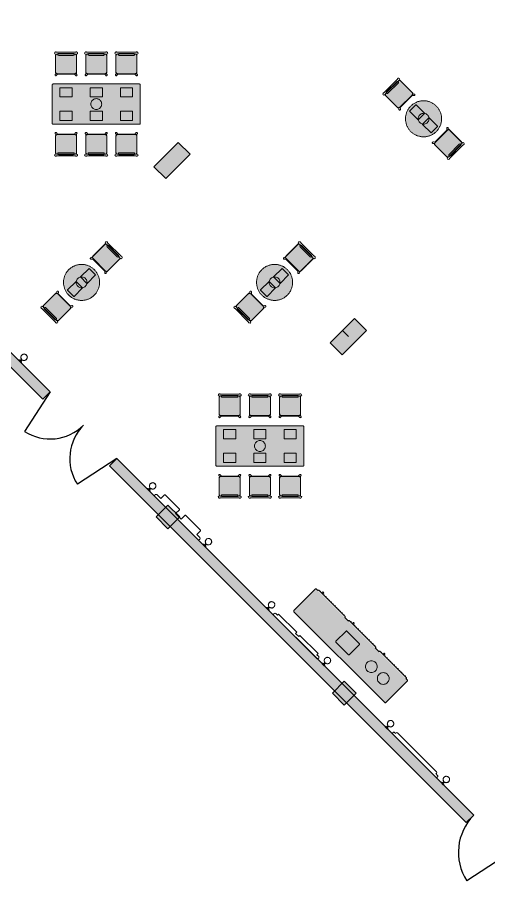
# Model space of a CAD drawing. Extents: x 2172.2 to 2210.6, y 415.3 to 458.1.
# Drawn here: x 2185.66 to 2196.89, y 415.27 to 436.03 of the extents above; entities that cross this region are included whole.
import ezdxf

# ---------------------------------------------------------------- set-up
doc = ezdxf.new("R2010")
doc.units = 0
for name, color, linetype, lineweight in [('AYAA_BR_CHAIRS', 7, 'CONTINUOUS', 18), ('AYAA_BR_COLUMNS', 8, 'CONTINUOUS', 30), ('AYAA_BR_FINE_DETAIL', 8, 'CONTINUOUS', 9), ('AYAA_BR_SERVICE', 7, 'CONTINUOUS', 18), ('AYAA_BR_TABLES', 7, 'CONTINUOUS', 18), ('AYAA_BR_WALL_DECOR', 32, 'CONTINUOUS', 13), ('AYAA_BR_WALL_LIGHTS', 32, 'CONTINUOUS', 13), ('AYAA_BR_WALLS', 7, 'CONTINUOUS', 30)]:
    doc.layers.add(name, color=color, linetype=linetype, lineweight=lineweight)

# ---------------------------------------------------------------- blocks, each defined once
blk = doc.blocks.new('AYAA_BR_ARCHITECTURE')
at = {"layer": 'AYAA_BR_COLUMNS', "true_color": 0xc2b092}
for points in [[(-0.227707, -1.230871), (-0.807532, -1.810695), (-1.09034, -1.52782), (-0.510547, -0.948031)], [(3.972293, -5.430871), (3.392468, -6.010695), (3.10966, -5.72782), (3.406613, -5.430871), (3.54805, -5.572274), (3.406645, -5.430836), (3.689453, -5.148031)], [(-0.472302, -9.875465), (-0.755142, -10.158305), (-1.03795, -9.87543), (-0.755142, -9.592627)], [(3.727698, -14.075465), (3.444858, -14.358305), (3.16205, -14.07543), (3.444858, -13.792626)]]:
    blk.add_hatch(color=256, dxfattribs=at).paths.add_polyline_path(points)
at = {"layer": 'AYAA_BR_WALLS', "true_color": 0xe4e1d8}
for points in [[(-17.430969, 6.977996), (-3.56182, -6.891153), (-3.738596, -7.06793), (-17.607746, 6.80122)], [(6.354817, -17.161343), (-2.147606, -8.65892), (-1.970829, -8.482143), (6.531594, -16.984568)]]:
    blk.add_hatch(color=256, dxfattribs=at).paths.add_polyline_path(points)
at = {"layer": 'AYAA_BR_COLUMNS', "linetype": 'CONTINUOUS', "lineweight": -2}
for points in [[(-0.227707, -1.230871), (-0.807532, -1.810695), (-1.09034, -1.52782), (-0.510547, -0.948031)], [(3.972293, -5.430871), (3.392468, -6.010695), (3.10966, -5.72782), (3.406613, -5.430871), (3.54805, -5.572274), (3.406645, -5.430836), (3.689453, -5.148031)], [(-0.472302, -9.875465), (-0.755142, -10.158305), (-1.03795, -9.87543), (-0.755142, -9.592627)], [(3.727698, -14.075465), (3.444858, -14.358305), (3.16205, -14.07543), (3.444858, -13.792626)]]:
    blk.add_lwpolyline(points, close=True, dxfattribs=at)
at = {"layer": 'AYAA_BR_WALLS', "linetype": 'CONTINUOUS', "lineweight": -2}
for points in [[(-17.430969, 6.977996), (-3.56182, -6.891153), (-3.738596, -7.06793), (-17.607746, 6.80122)], [(6.354817, -17.161343), (-2.147606, -8.65892), (-1.970829, -8.482143), (6.531594, -16.984568)]]:
    blk.add_lwpolyline(points, close=True, dxfattribs=at)
blk = doc.blocks.new('AYAA_BR_DOOR_D0')
at = {"color": 0, "linetype": 'CONTINUOUS'}
blk.add_lwpolyline([(-0.625, 0), (-0.365, 1.223)], dxfattribs=at)
at = {"color": 0}
blk.add_arc((-0.625, 0), 1.25, 0, 78, dxfattribs=at)
blk = doc.blocks.new('AYAA_BR_DOOR_D3')
at = {"color": 0, "linetype": 'CONTINUOUS'}
for points in [[(-1.125, 0), (-0.891, 1.1)], [(1.125, 0), (0.891, 1.1)]]:
    blk.add_lwpolyline(points, dxfattribs=at)
at = {"color": 0}
for centre, start, end in [((-1.125, 0), 0, 78), ((1.125, 0), 102, 180)]:
    blk.add_arc(centre, 1.125, start, end, dxfattribs=at)
blk = doc.blocks.new('AYAA_BR_SIDEBOARD')
at = {"true_color": 0xe8ddc7}
blk.add_hatch(color=256, dxfattribs=at).paths.add_polyline_path([(-1.547328, 0.369987), (-1.539987, 0.377328), (-1.53, 0.38), (1.53, 0.38), (1.539987, 0.377328), (1.547328, 0.369987), (1.55, 0.36), (1.55, -0.36), (1.547328, -0.369987), (1.539987, -0.377328), (1.53, -0.38), (-1.53, -0.38), (-1.539987, -0.377328), (-1.547328, -0.369987), (-1.55, -0.36), (-1.55, 0.36)])
at = {"color": 0, "linetype": 'CONTINUOUS', "lineweight": -2}
for points in [[(-1.53, -0.38), (-1.539987, -0.377328), (-1.547328, -0.369987), (-1.55, -0.36), (-1.55, 0.36), (-1.547328, 0.369987), (-1.539987, 0.377328), (-1.53, 0.38), (1.53, 0.38), (1.539987, 0.377328), (1.547328, 0.369987), (1.55, 0.36), (1.55, -0.36), (1.547328, -0.369987), (1.539987, -0.377328), (1.53, -0.38), (1.481121, -0.38), (1.48313, -0.382009), (1.485, -0.389), (1.48313, -0.395991), (1.477991, -0.40113), (1.471, -0.403), (0.589, -0.403), (0.582009, -0.40113), (0.57687, -0.395991), (0.575, -0.389), (0.57687, -0.382009), (0.578879, -0.38), (0.451121, -0.38), (0.45313, -0.382009), (0.455, -0.389), (0.45313, -0.395991), (0.447991, -0.40113), (0.441, -0.403), (-0.441, -0.403), (-0.447991, -0.40113), (-0.45313, -0.395991), (-0.455, -0.389), (-0.45313, -0.382009), (-0.451121, -0.38), (-0.578879, -0.38), (-0.57687, -0.382009), (-0.575, -0.389), (-0.57687, -0.395991), (-0.582009, -0.40113), (-0.589, -0.403), (-1.471, -0.403), (-1.477991, -0.40113), (-1.48313, -0.395991), (-1.485, -0.389), (-1.48313, -0.382009), (-1.481121, -0.38)], [(-1.43, -0.415), (-1.433535, -0.413536), (-1.435, -0.41), (-1.433535, -0.406464), (-1.43, -0.405), (-1.426464, -0.406464), (-1.425, -0.41), (-1.426464, -0.413536)], [(-1.363461, -0.41), (-1.364926, -0.413536), (-1.368461, -0.415), (-1.371997, -0.413536), (-1.373461, -0.41), (-1.371997, -0.406464), (-1.368461, -0.405), (-1.364926, -0.406464)], [(-1.301923, -0.41), (-1.303388, -0.413536), (-1.306923, -0.415), (-1.310459, -0.413536), (-1.311923, -0.41), (-1.310459, -0.406464), (-1.306923, -0.405), (-1.303388, -0.406464)], [(-1.245385, -0.415), (-1.24892, -0.413536), (-1.250385, -0.41), (-1.24892, -0.406464), (-1.245385, -0.405), (-1.241849, -0.406464), (-1.240385, -0.41), (-1.241849, -0.413536)], [(-1.180311, -0.413536), (-1.183846, -0.415), (-1.187382, -0.413536), (-1.188846, -0.41), (-1.187382, -0.406464), (-1.183846, -0.405), (-1.180311, -0.406464), (-1.178846, -0.41)], [(-1.118772, -0.413536), (-1.122308, -0.415), (-1.125843, -0.413536), (-1.127308, -0.41), (-1.125843, -0.406464), (-1.122308, -0.405), (-1.118772, -0.406464), (-1.117308, -0.41)], [(-1.057234, -0.406464), (-1.055769, -0.41), (-1.057234, -0.413536), (-1.060769, -0.415), (-1.064305, -0.413536), (-1.065769, -0.41), (-1.064305, -0.406464), (-1.060769, -0.405)], [(-1.004231, -0.41), (-1.002766, -0.406464), (-0.999231, -0.405), (-0.995695, -0.406464), (-0.994231, -0.41), (-0.995695, -0.413536), (-0.999231, -0.415), (-1.002766, -0.413536)], [(-0.934157, -0.406464), (-0.932692, -0.41), (-0.934157, -0.413536), (-0.937692, -0.415), (-0.941228, -0.413536), (-0.942692, -0.41), (-0.941228, -0.406464), (-0.937692, -0.405)], [(-0.871154, -0.41), (-0.872618, -0.413536), (-0.876154, -0.415), (-0.879689, -0.413536), (-0.881154, -0.41), (-0.879689, -0.406464), (-0.876154, -0.405), (-0.872618, -0.406464)], [(-0.81108, -0.413536), (-0.814615, -0.415), (-0.818151, -0.413536), (-0.819615, -0.41), (-0.818151, -0.406464), (-0.814615, -0.405), (-0.81108, -0.406464), (-0.809615, -0.41)], [(-0.753077, -0.415), (-0.756612, -0.413536), (-0.758077, -0.41), (-0.756612, -0.406464), (-0.753077, -0.405), (-0.749541, -0.406464), (-0.748077, -0.41), (-0.749541, -0.413536)], [(-0.696538, -0.41), (-0.695074, -0.406464), (-0.691538, -0.405), (-0.688003, -0.406464), (-0.686538, -0.41), (-0.687306, -0.411855), (-0.686505, -0.412069), (-0.683569, -0.415005), (-0.6825, -0.419), (-0.6825, -0.435), (-0.683569, -0.438995), (-0.686505, -0.441931), (-0.6905, -0.443), (-0.7095, -0.443), (-0.713495, -0.441931), (-0.716431, -0.438995), (-0.7175, -0.435), (-0.7175, -0.419), (-0.716431, -0.415005), (-0.713495, -0.412069), (-0.7095, -0.411), (-0.696124, -0.411)], [(-0.633536, -0.413536), (-0.635, -0.41), (-0.633536, -0.406464), (-0.63, -0.405), (-0.626464, -0.406464), (-0.625, -0.41), (-0.626464, -0.413536), (-0.63, -0.415)], [(-0.396464, -0.406464), (-0.395, -0.41), (-0.396464, -0.413536), (-0.4, -0.415), (-0.403536, -0.413536), (-0.405, -0.41), (-0.403536, -0.406464), (-0.4, -0.405)], [(-0.338462, -0.405), (-0.334926, -0.406464), (-0.333462, -0.41), (-0.334926, -0.413536), (-0.338462, -0.415), (-0.341997, -0.413536), (-0.343462, -0.41), (-0.341997, -0.406464)], [(-0.276923, -0.405), (-0.273388, -0.406464), (-0.271923, -0.41), (-0.273388, -0.413536), (-0.276923, -0.415), (-0.280459, -0.413536), (-0.281923, -0.41), (-0.280459, -0.406464)], [(-0.215385, -0.405), (-0.211849, -0.406464), (-0.210385, -0.41), (-0.211849, -0.413536), (-0.215385, -0.415), (-0.21892, -0.413536), (-0.220385, -0.41), (-0.21892, -0.406464)], [(-0.153846, -0.405), (-0.150311, -0.406464), (-0.148846, -0.41), (-0.150311, -0.413536), (-0.153846, -0.415), (-0.157382, -0.413536), (-0.158846, -0.41), (-0.157382, -0.406464)], [(-0.088772, -0.406464), (-0.087308, -0.41), (-0.088772, -0.413536), (-0.092308, -0.415), (-0.095843, -0.413536), (-0.097308, -0.41), (-0.095843, -0.406464), (-0.092308, -0.405)], [(-0.025769, -0.41), (-0.027234, -0.413536), (-0.030769, -0.415), (-0.034305, -0.413536), (-0.035769, -0.41), (-0.034305, -0.406464), (-0.030769, -0.405), (-0.027234, -0.406464)], [(0.030769, -0.415), (0.027234, -0.413536), (0.025769, -0.41), (0.027234, -0.406464), (0.030769, -0.405), (0.034305, -0.406464), (0.035769, -0.41), (0.034305, -0.413536)], [(0.095843, -0.406464), (0.097308, -0.41), (0.095843, -0.413536), (0.092308, -0.415), (0.088772, -0.413536), (0.087308, -0.41), (0.088772, -0.406464), (0.092308, -0.405)], [(0.148846, -0.41), (0.150311, -0.406464), (0.153846, -0.405), (0.157382, -0.406464), (0.158846, -0.41), (0.157382, -0.413536), (0.153846, -0.415), (0.150311, -0.413536)], [(0.215385, -0.405), (0.21892, -0.406464), (0.220385, -0.41), (0.21892, -0.413536), (0.215385, -0.415), (0.211849, -0.413536), (0.210385, -0.41), (0.211849, -0.406464)], [(0.276923, -0.405), (0.280459, -0.406464), (0.281923, -0.41), (0.280459, -0.413536), (0.276923, -0.415), (0.273388, -0.413536), (0.271923, -0.41), (0.273388, -0.406464)], [(0.313569, -0.415005), (0.316505, -0.412069), (0.3205, -0.411), (0.333876, -0.411), (0.333462, -0.41), (0.334926, -0.406464), (0.338462, -0.405), (0.341997, -0.406464), (0.343462, -0.41), (0.342694, -0.411855), (0.343495, -0.412069), (0.346431, -0.415005), (0.3475, -0.419), (0.3475, -0.435), (0.346431, -0.438995), (0.343495, -0.441931), (0.3395, -0.443), (0.3205, -0.443), (0.316505, -0.441931), (0.313569, -0.438995), (0.3125, -0.435), (0.3125, -0.419)], [(0.403536, -0.413536), (0.4, -0.415), (0.396464, -0.413536), (0.395, -0.41), (0.396464, -0.406464), (0.4, -0.405), (0.403536, -0.406464), (0.405, -0.41)], [(0.625, -0.41), (0.626464, -0.406464), (0.63, -0.405), (0.633536, -0.406464), (0.635, -0.41), (0.633536, -0.413536), (0.63, -0.415), (0.626464, -0.413536)], [(0.695074, -0.413536), (0.691538, -0.415), (0.688003, -0.413536), (0.686538, -0.41), (0.688003, -0.406464), (0.691538, -0.405), (0.695074, -0.406464), (0.696538, -0.41)], [(0.749541, -0.406464), (0.753077, -0.405), (0.756612, -0.406464), (0.758077, -0.41), (0.756612, -0.413536), (0.753077, -0.415), (0.749541, -0.413536), (0.748077, -0.41)], [(0.81108, -0.406464), (0.814615, -0.405), (0.818151, -0.406464), (0.819615, -0.41), (0.818151, -0.413536), (0.814615, -0.415), (0.81108, -0.413536), (0.809615, -0.41)], [(0.879689, -0.406464), (0.881154, -0.41), (0.879689, -0.413536), (0.876154, -0.415), (0.872618, -0.413536), (0.871154, -0.41), (0.872618, -0.406464), (0.876154, -0.405)], [(0.934157, -0.406464), (0.937692, -0.405), (0.941228, -0.406464), (0.942692, -0.41), (0.941228, -0.413536), (0.937692, -0.415), (0.934157, -0.413536), (0.932692, -0.41)], [(0.995695, -0.406464), (0.999231, -0.405), (1.002766, -0.406464), (1.004231, -0.41), (1.002766, -0.413536), (0.999231, -0.415), (0.995695, -0.413536), (0.994231, -0.41)], [(1.065769, -0.41), (1.064305, -0.413536), (1.060769, -0.415), (1.057234, -0.413536), (1.055769, -0.41), (1.057234, -0.406464), (1.060769, -0.405), (1.064305, -0.406464)], [(1.125843, -0.413536), (1.122308, -0.415), (1.118772, -0.413536), (1.117308, -0.41), (1.118772, -0.406464), (1.122308, -0.405), (1.125843, -0.406464), (1.127308, -0.41)], [(1.188846, -0.41), (1.187382, -0.413536), (1.183846, -0.415), (1.180311, -0.413536), (1.178846, -0.41), (1.180311, -0.406464), (1.183846, -0.405), (1.187382, -0.406464)], [(1.250385, -0.41), (1.24892, -0.413536), (1.245385, -0.415), (1.241849, -0.413536), (1.240385, -0.41), (1.241849, -0.406464), (1.245385, -0.405), (1.24892, -0.406464)], [(1.310459, -0.413536), (1.306923, -0.415), (1.303388, -0.413536), (1.301923, -0.41), (1.303388, -0.406464), (1.306923, -0.405), (1.310459, -0.406464), (1.311923, -0.41)], [(1.346505, -0.412069), (1.3505, -0.411), (1.363875, -0.411), (1.363461, -0.41), (1.364926, -0.406464), (1.368461, -0.405), (1.371997, -0.406464), (1.373461, -0.41), (1.372693, -0.411854), (1.373495, -0.412069), (1.376431, -0.415005), (1.3775, -0.419), (1.3775, -0.435), (1.376431, -0.438995), (1.373495, -0.441931), (1.3695, -0.443), (1.3505, -0.443), (1.346505, -0.441931), (1.343569, -0.438995), (1.3425, -0.435), (1.3425, -0.419), (1.343569, -0.415005)], [(1.433535, -0.413536), (1.43, -0.415), (1.426464, -0.413536), (1.425, -0.41), (1.426464, -0.406464), (1.43, -0.405), (1.433535, -0.406464), (1.435, -0.41)]]:
    blk.add_lwpolyline(points, close=True, dxfattribs=at)
at = {"layer": 'AYAA_BR_FINE_DETAIL', "linetype": 'CONTINUOUS', "lineweight": -2}
for points in [[(-1.224741, 0.063559), (-1.213262, 0.08229), (-1.198995, 0.098995), (-1.18229, 0.113262), (-1.163559, 0.124741), (-1.143262, 0.133148), (-1.121901, 0.138276), (-1.1, 0.14), (-1.078099, 0.138276), (-1.056738, 0.133148), (-1.036441, 0.124741), (-1.01771, 0.113262), (-1.001005, 0.098995), (-0.986738, 0.08229), (-0.975259, 0.063559), (-0.966852, 0.043262), (-0.961724, 0.021901), (-0.96, 0), (-0.961724, -0.021901), (-0.966852, -0.043262), (-0.975259, -0.063559), (-0.986738, -0.08229), (-1.001005, -0.098995), (-1.01771, -0.113262), (-1.036441, -0.124741), (-1.056738, -0.133148), (-1.078099, -0.138276), (-1.1, -0.14), (-1.121901, -0.138276), (-1.143262, -0.133148), (-1.163559, -0.124741), (-1.18229, -0.113262), (-1.198995, -0.098995), (-1.213262, -0.08229), (-1.224741, -0.063559), (-1.233148, -0.043262), (-1.238276, -0.021901), (-1.24, 0), (-1.238276, 0.021901), (-1.233148, 0.043262)], [(-0.838276, 0.021901), (-0.833148, 0.043262), (-0.824741, 0.063559), (-0.813262, 0.08229), (-0.798995, 0.098995), (-0.78229, 0.113262), (-0.763559, 0.124741), (-0.743262, 0.133148), (-0.721901, 0.138276), (-0.7, 0.14), (-0.678099, 0.138276), (-0.656738, 0.133148), (-0.636441, 0.124741), (-0.61771, 0.113262), (-0.601005, 0.098995), (-0.586738, 0.08229), (-0.575259, 0.063559), (-0.566852, 0.043262), (-0.561724, 0.021901), (-0.56, 0), (-0.561724, -0.021901), (-0.566852, -0.043262), (-0.575259, -0.063559), (-0.586738, -0.08229), (-0.601005, -0.098995), (-0.61771, -0.113262), (-0.636441, -0.124741), (-0.656738, -0.133148), (-0.678099, -0.138276), (-0.7, -0.14), (-0.721901, -0.138276), (-0.743262, -0.133148), (-0.763559, -0.124741), (-0.78229, -0.113262), (-0.798995, -0.098995), (-0.813262, -0.08229), (-0.824741, -0.063559), (-0.833148, -0.043262), (-0.838276, -0.021901), (-0.84, 0)], [(-0.118992, 0.183397), (-0.113, 0.185), (0.313, 0.185), (0.318992, 0.183397), (0.323397, 0.178992), (0.325, 0.173), (0.325, -0.173), (0.323397, -0.178992), (0.318992, -0.183397), (0.313, -0.185), (-0.113, -0.185), (-0.118992, -0.183397), (-0.123397, -0.178992), (-0.125, -0.173), (-0.125, 0.173), (-0.123397, 0.178992)]]:
    blk.add_lwpolyline(points, close=True, dxfattribs=at)
blk = doc.blocks.new('AYAA_BR_TABLE_TWO')
at = {"true_color": 0xefe8d6}
blk.add_hatch(color=256, dxfattribs=at).paths.add_polyline_path([(-0.408954, -0.132877), (-0.413856, -0.116719), (-0.418119, -0.100382), (-0.421738, -0.083889), (-0.424706, -0.067267), (-0.427019, -0.050541), (-0.428674, -0.033737), (-0.429668, -0.016882), (-0.43, 0), (-0.429668, 0.016882), (-0.428674, 0.033737), (-0.427019, 0.050541), (-0.424706, 0.067267), (-0.421738, 0.083889), (-0.418119, 0.100382), (-0.413856, 0.116719), (-0.408954, 0.132877), (-0.403422, 0.14883), (-0.397268, 0.164554), (-0.390502, 0.180024), (-0.383133, 0.195216), (-0.375173, 0.210107), (-0.366635, 0.224674), (-0.357532, 0.238895), (-0.347877, 0.252748), (-0.337686, 0.26621), (-0.326975, 0.279263), (-0.315759, 0.291884), (-0.304056, 0.304056), (-0.291884, 0.315759), (-0.279263, 0.326975), (-0.26621, 0.337686), (-0.252748, 0.347877), (-0.238895, 0.357532), (-0.224674, 0.366635), (-0.210107, 0.375173), (-0.195216, 0.383133), (-0.180024, 0.390502), (-0.164554, 0.397268), (-0.14883, 0.403422), (-0.132877, 0.408954), (-0.116719, 0.413856), (-0.100382, 0.418119), (-0.083889, 0.421738), (-0.067267, 0.424706), (-0.050541, 0.427019), (-0.033737, 0.428674), (-0.016882, 0.429668), (0, 0.43), (0.016882, 0.429668), (0.033737, 0.428674), (0.050541, 0.427019), (0.067267, 0.424706), (0.083889, 0.421738), (0.100382, 0.418119), (0.116719, 0.413856), (0.132877, 0.408954), (0.14883, 0.403422), (0.164554, 0.397268), (0.180024, 0.390502), (0.195216, 0.383133), (0.210107, 0.375173), (0.224674, 0.366635), (0.238895, 0.357532), (0.252748, 0.347877), (0.26621, 0.337686), (0.279263, 0.326975), (0.291884, 0.315759), (0.304056, 0.304056), (0.315759, 0.291884), (0.326975, 0.279263), (0.337686, 0.26621), (0.347877, 0.252748), (0.357532, 0.238895), (0.366635, 0.224674), (0.375173, 0.210107), (0.383133, 0.195216), (0.390502, 0.180024), (0.397268, 0.164554), (0.403422, 0.14883), (0.408954, 0.132877), (0.413856, 0.116719), (0.418119, 0.100382), (0.421738, 0.083889), (0.424706, 0.067267), (0.427019, 0.050541), (0.428674, 0.033737), (0.429668, 0.016882), (0.43, 0), (0.429668, -0.016882), (0.428674, -0.033737), (0.427019, -0.050541), (0.424706, -0.067267), (0.421738, -0.083889), (0.418119, -0.100382), (0.413856, -0.116719), (0.408954, -0.132877), (0.403422, -0.14883), (0.397268, -0.164554), (0.390502, -0.180024), (0.383133, -0.195216), (0.375173, -0.210107), (0.366635, -0.224674), (0.357532, -0.238895), (0.347877, -0.252748), (0.337686, -0.26621), (0.326975, -0.279263), (0.315759, -0.291884), (0.304056, -0.304056), (0.291884, -0.315759), (0.279263, -0.326975), (0.26621, -0.337686), (0.252748, -0.347877), (0.238895, -0.357532), (0.224674, -0.366635), (0.210107, -0.375173), (0.195216, -0.383133), (0.180024, -0.390502), (0.164554, -0.397268), (0.14883, -0.403422), (0.132877, -0.408954), (0.116719, -0.413856), (0.100382, -0.418119), (0.083889, -0.421738), (0.067267, -0.424706), (0.050541, -0.427019), (0.033737, -0.428674), (0.016882, -0.429668), (0, -0.43), (-0.016882, -0.429668), (-0.033737, -0.428674), (-0.050541, -0.427019), (-0.067267, -0.424706), (-0.083889, -0.421738), (-0.100382, -0.418119), (-0.116719, -0.413856), (-0.132877, -0.408954), (-0.14883, -0.403422), (-0.164554, -0.397268), (-0.180024, -0.390502), (-0.195216, -0.383133), (-0.210107, -0.375173), (-0.224674, -0.366635), (-0.238895, -0.357532), (-0.252748, -0.347877), (-0.26621, -0.337686), (-0.279263, -0.326975), (-0.291884, -0.315759), (-0.304056, -0.304056), (-0.315759, -0.291884), (-0.326975, -0.279263), (-0.337686, -0.26621), (-0.347877, -0.252748), (-0.357532, -0.238895), (-0.366635, -0.224674), (-0.375173, -0.210107), (-0.383133, -0.195216), (-0.390502, -0.180024), (-0.397268, -0.164554), (-0.403422, -0.14883)])
at = {"color": 0, "linetype": 'CONTINUOUS', "lineweight": -2}
blk.add_lwpolyline([(-0.116719, -0.413856), (-0.132877, -0.408954), (-0.14883, -0.403422), (-0.164554, -0.397268), (-0.180024, -0.390502), (-0.195216, -0.383133), (-0.210107, -0.375173), (-0.224674, -0.366635), (-0.238895, -0.357532), (-0.252748, -0.347877), (-0.26621, -0.337686), (-0.279263, -0.326975), (-0.291884, -0.315759), (-0.304056, -0.304056), (-0.315759, -0.291884), (-0.326975, -0.279263), (-0.337686, -0.26621), (-0.347877, -0.252748), (-0.357532, -0.238895), (-0.366635, -0.224674), (-0.375173, -0.210107), (-0.383133, -0.195216), (-0.390502, -0.180024), (-0.397268, -0.164554), (-0.403422, -0.14883), (-0.408954, -0.132877), (-0.413856, -0.116719), (-0.418119, -0.100382), (-0.421738, -0.083889), (-0.424706, -0.067267), (-0.427019, -0.050541), (-0.428674, -0.033737), (-0.429668, -0.016882), (-0.43, 0), (-0.429668, 0.016882), (-0.428674, 0.033737), (-0.427019, 0.050541), (-0.424706, 0.067267), (-0.421738, 0.083889), (-0.418119, 0.100382), (-0.413856, 0.116719), (-0.408954, 0.132877), (-0.403422, 0.14883), (-0.397268, 0.164554), (-0.390502, 0.180024), (-0.383133, 0.195216), (-0.375173, 0.210107), (-0.366635, 0.224674), (-0.357532, 0.238895), (-0.347877, 0.252748), (-0.337686, 0.26621), (-0.326975, 0.279263), (-0.315759, 0.291884), (-0.304056, 0.304056), (-0.291884, 0.315759), (-0.279263, 0.326975), (-0.26621, 0.337686), (-0.252748, 0.347877), (-0.238895, 0.357532), (-0.224674, 0.366635), (-0.210107, 0.375173), (-0.195216, 0.383133), (-0.180024, 0.390502), (-0.164554, 0.397268), (-0.14883, 0.403422), (-0.132877, 0.408954), (-0.116719, 0.413856), (-0.100382, 0.418119), (-0.083889, 0.421738), (-0.067267, 0.424706), (-0.050541, 0.427019), (-0.033737, 0.428674), (-0.016882, 0.429668), (0, 0.43), (0.016882, 0.429668), (0.033737, 0.428674), (0.050541, 0.427019), (0.067267, 0.424706), (0.083889, 0.421738), (0.100382, 0.418119), (0.116719, 0.413856), (0.132877, 0.408954), (0.14883, 0.403422), (0.164554, 0.397268), (0.180024, 0.390502), (0.195216, 0.383133), (0.210107, 0.375173), (0.224674, 0.366635), (0.238895, 0.357532), (0.252748, 0.347877), (0.26621, 0.337686), (0.279263, 0.326975), (0.291884, 0.315759), (0.304056, 0.304056), (0.315759, 0.291884), (0.326975, 0.279263), (0.337686, 0.26621), (0.347877, 0.252748), (0.357532, 0.238895), (0.366635, 0.224674), (0.375173, 0.210107), (0.383133, 0.195216), (0.390502, 0.180024), (0.397268, 0.164554), (0.403422, 0.14883), (0.408954, 0.132877), (0.413856, 0.116719), (0.418119, 0.100382), (0.421738, 0.083889), (0.424706, 0.067267), (0.427019, 0.050541), (0.428674, 0.033737), (0.429668, 0.016882), (0.43, 0), (0.429668, -0.016882), (0.428674, -0.033737), (0.427019, -0.050541), (0.424706, -0.067267), (0.421738, -0.083889), (0.418119, -0.100382), (0.413856, -0.116719), (0.408954, -0.132877), (0.403422, -0.14883), (0.397268, -0.164554), (0.390502, -0.180024), (0.383133, -0.195216), (0.375173, -0.210107), (0.366635, -0.224674), (0.357532, -0.238895), (0.347877, -0.252748), (0.337686, -0.26621), (0.326975, -0.279263), (0.315759, -0.291884), (0.304056, -0.304056), (0.291884, -0.315759), (0.279263, -0.326975), (0.26621, -0.337686), (0.252748, -0.347877), (0.238895, -0.357532), (0.224674, -0.366635), (0.210107, -0.375173), (0.195216, -0.383133), (0.180024, -0.390502), (0.164554, -0.397268), (0.14883, -0.403422), (0.132877, -0.408954), (0.116719, -0.413856), (0.100382, -0.418119), (0.083889, -0.421738), (0.067267, -0.424706), (0.050541, -0.427019), (0.033737, -0.428674), (0.016882, -0.429668), (0, -0.43), (-0.016882, -0.429668), (-0.033737, -0.428674), (-0.050541, -0.427019), (-0.067267, -0.424706), (-0.083889, -0.421738), (-0.100382, -0.418119)], close=True, dxfattribs=at)
at = {"layer": 'AYAA_BR_FINE_DETAIL', "linetype": 'CONTINUOUS', "lineweight": -2}
for points in [[(-0.363, 0.11), (-0.077, 0.11), (-0.076001, 0.109733), (-0.075267, 0.108999), (-0.075, 0.108), (-0.075, -0.108), (-0.075267, -0.108999), (-0.076001, -0.109733), (-0.077, -0.11), (-0.363, -0.11), (-0.363999, -0.109733), (-0.364733, -0.108999), (-0.365, -0.108), (-0.365, 0.108), (-0.364733, 0.108999), (-0.363999, 0.109733)], [(-0.123637, 0.040172), (-0.115831, 0.059019), (-0.105172, 0.076412), (-0.091924, 0.091924), (-0.076412, 0.105172), (-0.059019, 0.115831), (-0.040172, 0.123637), (-0.020336, 0.128399), (0, 0.13), (0.020336, 0.128399), (0.040172, 0.123637), (0.059019, 0.115831), (0.076412, 0.105172), (0.091924, 0.091924), (0.105172, 0.076412), (0.115831, 0.059019), (0.123637, 0.040172), (0.128399, 0.020336), (0.13, 0), (0.128399, -0.020336), (0.123637, -0.040172), (0.115831, -0.059019), (0.105172, -0.076412), (0.091924, -0.091924), (0.076412, -0.105172), (0.059019, -0.115831), (0.040172, -0.123637), (0.020336, -0.128399), (0, -0.13), (-0.020336, -0.128399), (-0.040172, -0.123637), (-0.059019, -0.115831), (-0.076412, -0.105172), (-0.091924, -0.091924), (-0.105172, -0.076412), (-0.115831, -0.059019), (-0.123637, -0.040172), (-0.128399, -0.020336), (-0.13, 0), (-0.128399, 0.020336)], [(0.075, -0.108), (0.075, 0.108), (0.075267, 0.108999), (0.076001, 0.109733), (0.077, 0.11), (0.363, 0.11), (0.363999, 0.109733), (0.364733, 0.108999), (0.365, 0.108), (0.365, -0.108), (0.364733, -0.108999), (0.363999, -0.109733), (0.363, -0.11), (0.077, -0.11), (0.076001, -0.109733), (0.075267, -0.108999)]]:
    blk.add_lwpolyline(points, close=True, dxfattribs=at)
blk = doc.blocks.new('AYAA_BR_CHAIR_IVORY')
at = {"true_color": 0xeee6d3}
blk.add_hatch(color=256, dxfattribs=at).paths.add_polyline_path([(-0.247475, -0.204863), (-0.248872, -0.200013), (-0.249717, -0.195038), (-0.25, -0.19), (-0.25, 0.19), (-0.249717, 0.195038), (-0.248872, 0.200013), (-0.247475, 0.204863), (-0.245544, 0.209525), (-0.243103, 0.213941), (-0.240182, 0.218057), (-0.23682, 0.22182), (-0.233057, 0.225182), (-0.228941, 0.228103), (-0.224525, 0.230544), (-0.219863, 0.232475), (-0.215013, 0.233872), (-0.210038, 0.234717), (-0.205, 0.235), (0.205, 0.235), (0.210038, 0.234717), (0.215013, 0.233872), (0.219863, 0.232475), (0.224525, 0.230544), (0.228941, 0.228103), (0.233057, 0.225182), (0.23682, 0.22182), (0.240182, 0.218057), (0.243103, 0.213941), (0.245544, 0.209525), (0.247475, 0.204863), (0.248872, 0.200013), (0.249717, 0.195038), (0.25, 0.19), (0.25, -0.19), (0.249717, -0.195038), (0.248872, -0.200013), (0.247475, -0.204863), (0.245544, -0.209525), (0.243103, -0.213941), (0.240182, -0.218057), (0.23682, -0.22182), (0.233057, -0.225182), (0.228941, -0.228103), (0.224525, -0.230544), (0.219863, -0.232475), (0.215013, -0.233872), (0.210038, -0.234717), (0.205, -0.235), (-0.205, -0.235), (-0.210038, -0.234717), (-0.215013, -0.233872), (-0.219863, -0.232475), (-0.224525, -0.230544), (-0.228941, -0.228103), (-0.233057, -0.225182), (-0.23682, -0.22182), (-0.240182, -0.218057), (-0.243103, -0.213941), (-0.245544, -0.209525)])
at = {"color": 0, "linetype": 'CONTINUOUS', "lineweight": -2}
for points in [[(-0.255, -0.233), (-0.242972, -0.233), (-0.245992, -0.22998), (-0.25, -0.215), (-0.25, 0.215), (-0.245992, 0.22998), (-0.240149, 0.235823), (-0.252556, 0.249383), (-0.254118, 0.250179), (-0.258321, 0.254382), (-0.26102, 0.259679), (-0.26195, 0.26555), (-0.26102, 0.271421), (-0.258321, 0.276718), (-0.254118, 0.280921), (-0.248821, 0.28362), (-0.24295, 0.28455), (-0.237079, 0.28362), (-0.231782, 0.280921), (-0.227579, 0.276718), (-0.22608, 0.273776), (-0.20172, 0.24715), (-0.200943, 0.245), (0.200943, 0.245), (0.20172, 0.24715), (0.22608, 0.273776), (0.227579, 0.276718), (0.231782, 0.280921), (0.237079, 0.28362), (0.24295, 0.28455), (0.248821, 0.28362), (0.254118, 0.280921), (0.258321, 0.276718), (0.26102, 0.271421), (0.26195, 0.26555), (0.26102, 0.259679), (0.258321, 0.254382), (0.254118, 0.250179), (0.252556, 0.249383), (0.240149, 0.235823), (0.245992, 0.22998), (0.25, 0.215), (0.25, -0.215), (0.245992, -0.22998), (0.242972, -0.233), (0.255, -0.233), (0.270556, -0.239444), (0.277, -0.255), (0.270556, -0.270556), (0.259027, -0.275332), (0.258321, -0.276718), (0.254118, -0.280921), (0.248821, -0.28362), (0.24295, -0.28455), (0.237079, -0.28362), (0.231782, -0.280921), (0.227861, -0.277), (-0.227861, -0.277), (-0.231782, -0.280921), (-0.237079, -0.28362), (-0.24295, -0.28455), (-0.248821, -0.28362), (-0.254118, -0.280921), (-0.258321, -0.276718), (-0.259027, -0.275332), (-0.270556, -0.270556), (-0.277, -0.255), (-0.270556, -0.239444)], [(-0.247475, -0.204863), (-0.248872, -0.200013), (-0.249717, -0.195038), (-0.25, -0.19), (-0.25, 0.19), (-0.249717, 0.195038), (-0.248872, 0.200013), (-0.247475, 0.204863), (-0.245544, 0.209525), (-0.243103, 0.213941), (-0.240182, 0.218057), (-0.23682, 0.22182), (-0.233057, 0.225182), (-0.228941, 0.228103), (-0.224525, 0.230544), (-0.219863, 0.232475), (-0.215013, 0.233872), (-0.210038, 0.234717), (-0.205, 0.235), (0.205, 0.235), (0.210038, 0.234717), (0.215013, 0.233872), (0.219863, 0.232475), (0.224525, 0.230544), (0.228941, 0.228103), (0.233057, 0.225182), (0.23682, 0.22182), (0.240182, 0.218057), (0.243103, 0.213941), (0.245544, 0.209525), (0.247475, 0.204863), (0.248872, 0.200013), (0.249717, 0.195038), (0.25, 0.19), (0.25, -0.19), (0.249717, -0.195038), (0.248872, -0.200013), (0.247475, -0.204863), (0.245544, -0.209525), (0.243103, -0.213941), (0.240182, -0.218057), (0.23682, -0.22182), (0.233057, -0.225182), (0.228941, -0.228103), (0.224525, -0.230544), (0.219863, -0.232475), (0.215013, -0.233872), (0.210038, -0.234717), (0.205, -0.235), (-0.205, -0.235), (-0.210038, -0.234717), (-0.215013, -0.233872), (-0.219863, -0.232475), (-0.224525, -0.230544), (-0.228941, -0.228103), (-0.233057, -0.225182), (-0.23682, -0.22182), (-0.240182, -0.218057), (-0.243103, -0.213941), (-0.245544, -0.209525)], [(-0.183735, -0.203506), (-0.1725, -0.2005), (0.1725, -0.2005), (0.183735, -0.203506), (0.191994, -0.211765), (0.195, -0.223), (0.191994, -0.234235), (0.183735, -0.242494), (0.1725, -0.2455), (-0.1725, -0.2455), (-0.183735, -0.242494), (-0.191994, -0.234235), (-0.195, -0.223), (-0.191994, -0.211765)]]:
    blk.add_lwpolyline(points, close=True, dxfattribs=at)
blk = doc.blocks.new('AYAA_BR_TABLE_SIX')
at = {"true_color": 0xefe8d6}
blk.add_hatch(color=256, dxfattribs=at).paths.add_polyline_path([(-1.049148, -0.46147), (-1.049786, -0.458263), (-1.05, -0.455), (-1.05, 0.455), (-1.049786, 0.458263), (-1.049148, 0.46147), (-1.048097, 0.464567), (-1.046651, 0.4675), (-1.044834, 0.470219), (-1.042678, 0.472678), (-1.040219, 0.474834), (-1.0375, 0.476651), (-1.034567, 0.478097), (-1.03147, 0.479148), (-1.028263, 0.479786), (-1.025, 0.48), (1.025, 0.48), (1.028263, 0.479786), (1.03147, 0.479148), (1.034567, 0.478097), (1.0375, 0.476651), (1.040219, 0.474834), (1.042678, 0.472678), (1.044834, 0.470219), (1.046651, 0.4675), (1.048097, 0.464567), (1.049148, 0.46147), (1.049786, 0.458263), (1.05, 0.455), (1.05, -0.455), (1.049786, -0.458263), (1.049148, -0.46147), (1.048097, -0.464567), (1.046651, -0.4675), (1.044834, -0.470219), (1.042678, -0.472678), (1.040219, -0.474834), (1.0375, -0.476651), (1.034567, -0.478097), (1.03147, -0.479148), (1.028263, -0.479786), (1.025, -0.48), (-1.025, -0.48), (-1.028263, -0.479786), (-1.03147, -0.479148), (-1.034567, -0.478097), (-1.0375, -0.476651), (-1.040219, -0.474834), (-1.042678, -0.472678), (-1.044834, -0.470219), (-1.046651, -0.4675), (-1.048097, -0.464567)])
at = {"color": 0, "linetype": 'CONTINUOUS', "lineweight": -2}
blk.add_lwpolyline([(-1.05, -0.455), (-1.05, 0.455), (-1.049786, 0.458263), (-1.049148, 0.46147), (-1.048097, 0.464567), (-1.046651, 0.4675), (-1.044834, 0.470219), (-1.042678, 0.472678), (-1.040219, 0.474834), (-1.0375, 0.476651), (-1.034567, 0.478097), (-1.03147, 0.479148), (-1.028263, 0.479786), (-1.025, 0.48), (1.025, 0.48), (1.028263, 0.479786), (1.03147, 0.479148), (1.034567, 0.478097), (1.0375, 0.476651), (1.040219, 0.474834), (1.042678, 0.472678), (1.044834, 0.470219), (1.046651, 0.4675), (1.048097, 0.464567), (1.049148, 0.46147), (1.049786, 0.458263), (1.05, 0.455), (1.05, -0.455), (1.049786, -0.458263), (1.049148, -0.46147), (1.048097, -0.464567), (1.046651, -0.4675), (1.044834, -0.470219), (1.042678, -0.472678), (1.040219, -0.474834), (1.0375, -0.476651), (1.034567, -0.478097), (1.03147, -0.479148), (1.028263, -0.479786), (1.025, -0.48), (-1.025, -0.48), (-1.028263, -0.479786), (-1.03147, -0.479148), (-1.034567, -0.478097), (-1.0375, -0.476651), (-1.040219, -0.474834), (-1.042678, -0.472678), (-1.044834, -0.470219), (-1.046651, -0.4675), (-1.048097, -0.464567), (-1.049148, -0.46147), (-1.049786, -0.458263)], close=True, dxfattribs=at)
at = {"layer": 'AYAA_BR_FINE_DETAIL', "linetype": 'CONTINUOUS', "lineweight": -2}
for points in [[(-0.865, 0.388), (-0.864733, 0.388999), (-0.863999, 0.389733), (-0.863, 0.39), (-0.577, 0.39), (-0.576001, 0.389733), (-0.575267, 0.388999), (-0.575, 0.388), (-0.575, 0.172), (-0.575267, 0.171001), (-0.576001, 0.170267), (-0.577, 0.17), (-0.863, 0.17), (-0.863999, 0.170267), (-0.864733, 0.171001), (-0.865, 0.172)], [(0.143999, 0.389733), (0.144733, 0.388999), (0.145, 0.388), (0.145, 0.172), (0.144733, 0.171001), (0.143999, 0.170267), (0.143, 0.17), (-0.143, 0.17), (-0.143999, 0.170267), (-0.144733, 0.171001), (-0.145, 0.172), (-0.145, 0.388), (-0.144733, 0.388999), (-0.143999, 0.389733), (-0.143, 0.39), (0.143, 0.39)], [(0.577, 0.39), (0.863, 0.39), (0.863999, 0.389733), (0.864733, 0.388999), (0.865, 0.388), (0.865, 0.172), (0.864733, 0.171001), (0.863999, 0.170267), (0.863, 0.17), (0.577, 0.17), (0.576001, 0.170267), (0.575267, 0.171001), (0.575, 0.172), (0.575, 0.388), (0.575267, 0.388999), (0.576001, 0.389733)], [(-0.123637, 0.040172), (-0.115831, 0.059019), (-0.105172, 0.076412), (-0.091924, 0.091924), (-0.076412, 0.105172), (-0.059019, 0.115831), (-0.040172, 0.123637), (-0.020336, 0.128399), (0, 0.13), (0.020336, 0.128399), (0.040172, 0.123637), (0.059019, 0.115831), (0.076412, 0.105172), (0.091924, 0.091924), (0.105172, 0.076412), (0.115831, 0.059019), (0.123637, 0.040172), (0.128399, 0.020336), (0.13, 0), (0.128399, -0.020336), (0.123637, -0.040172), (0.115831, -0.059019), (0.105172, -0.076412), (0.091924, -0.091924), (0.076412, -0.105172), (0.059019, -0.115831), (0.040172, -0.123637), (0.020336, -0.128399), (0, -0.13), (-0.020336, -0.128399), (-0.040172, -0.123637), (-0.059019, -0.115831), (-0.076412, -0.105172), (-0.091924, -0.091924), (-0.105172, -0.076412), (-0.115831, -0.059019), (-0.123637, -0.040172), (-0.128399, -0.020336), (-0.13, 0), (-0.128399, 0.020336)], [(-0.576001, -0.170267), (-0.575267, -0.171001), (-0.575, -0.172), (-0.575, -0.388), (-0.575267, -0.388999), (-0.576001, -0.389733), (-0.577, -0.39), (-0.863, -0.39), (-0.863999, -0.389733), (-0.864733, -0.388999), (-0.865, -0.388), (-0.865, -0.172), (-0.864733, -0.171001), (-0.863999, -0.170267), (-0.863, -0.17), (-0.577, -0.17)], [(-0.143, -0.17), (0.143, -0.17), (0.143999, -0.170267), (0.144733, -0.171001), (0.145, -0.172), (0.145, -0.388), (0.144733, -0.388999), (0.143999, -0.389733), (0.143, -0.39), (-0.143, -0.39), (-0.143999, -0.389733), (-0.144733, -0.388999), (-0.145, -0.388), (-0.145, -0.172), (-0.144733, -0.171001), (-0.143999, -0.170267)], [(0.576001, -0.170267), (0.577, -0.17), (0.863, -0.17), (0.863999, -0.170267), (0.864733, -0.171001), (0.865, -0.172), (0.865, -0.388), (0.864733, -0.388999), (0.863999, -0.389733), (0.863, -0.39), (0.577, -0.39), (0.576001, -0.389733), (0.575267, -0.388999), (0.575, -0.388), (0.575, -0.172), (0.575267, -0.171001)]]:
    blk.add_lwpolyline(points, close=True, dxfattribs=at)
blk = doc.blocks.new('AYAA_BR_CHAIR_OLIVE')
at = {"true_color": 0xd7dec3}
blk.add_hatch(color=256, dxfattribs=at).paths.add_polyline_path([(-0.247475, -0.204863), (-0.248872, -0.200013), (-0.249717, -0.195038), (-0.25, -0.19), (-0.25, 0.19), (-0.249717, 0.195038), (-0.248872, 0.200013), (-0.247475, 0.204863), (-0.245544, 0.209525), (-0.243103, 0.213941), (-0.240182, 0.218057), (-0.23682, 0.22182), (-0.233057, 0.225182), (-0.228941, 0.228103), (-0.224525, 0.230544), (-0.219863, 0.232475), (-0.215013, 0.233872), (-0.210038, 0.234717), (-0.205, 0.235), (0.205, 0.235), (0.210038, 0.234717), (0.215013, 0.233872), (0.219863, 0.232475), (0.224525, 0.230544), (0.228941, 0.228103), (0.233057, 0.225182), (0.23682, 0.22182), (0.240182, 0.218057), (0.243103, 0.213941), (0.245544, 0.209525), (0.247475, 0.204863), (0.248872, 0.200013), (0.249717, 0.195038), (0.25, 0.19), (0.25, -0.19), (0.249717, -0.195038), (0.248872, -0.200013), (0.247475, -0.204863), (0.245544, -0.209525), (0.243103, -0.213941), (0.240182, -0.218057), (0.23682, -0.22182), (0.233057, -0.225182), (0.228941, -0.228103), (0.224525, -0.230544), (0.219863, -0.232475), (0.215013, -0.233872), (0.210038, -0.234717), (0.205, -0.235), (-0.205, -0.235), (-0.210038, -0.234717), (-0.215013, -0.233872), (-0.219863, -0.232475), (-0.224525, -0.230544), (-0.228941, -0.228103), (-0.233057, -0.225182), (-0.23682, -0.22182), (-0.240182, -0.218057), (-0.243103, -0.213941), (-0.245544, -0.209525)])
at = {"color": 0, "linetype": 'CONTINUOUS', "lineweight": -2}
for points in [[(-0.255, -0.233), (-0.242972, -0.233), (-0.245992, -0.22998), (-0.25, -0.215), (-0.25, 0.215), (-0.245992, 0.22998), (-0.240149, 0.235823), (-0.252556, 0.249383), (-0.254118, 0.250179), (-0.258321, 0.254382), (-0.26102, 0.259679), (-0.26195, 0.26555), (-0.26102, 0.271421), (-0.258321, 0.276718), (-0.254118, 0.280921), (-0.248821, 0.28362), (-0.24295, 0.28455), (-0.237079, 0.28362), (-0.231782, 0.280921), (-0.227579, 0.276718), (-0.22608, 0.273776), (-0.20172, 0.24715), (-0.200943, 0.245), (0.200943, 0.245), (0.20172, 0.24715), (0.22608, 0.273776), (0.227579, 0.276718), (0.231782, 0.280921), (0.237079, 0.28362), (0.24295, 0.28455), (0.248821, 0.28362), (0.254118, 0.280921), (0.258321, 0.276718), (0.26102, 0.271421), (0.26195, 0.26555), (0.26102, 0.259679), (0.258321, 0.254382), (0.254118, 0.250179), (0.252556, 0.249383), (0.240149, 0.235823), (0.245992, 0.22998), (0.25, 0.215), (0.25, -0.215), (0.245992, -0.22998), (0.242972, -0.233), (0.255, -0.233), (0.270556, -0.239444), (0.277, -0.255), (0.270556, -0.270556), (0.259027, -0.275332), (0.258321, -0.276718), (0.254118, -0.280921), (0.248821, -0.28362), (0.24295, -0.28455), (0.237079, -0.28362), (0.231782, -0.280921), (0.227861, -0.277), (-0.227861, -0.277), (-0.231782, -0.280921), (-0.237079, -0.28362), (-0.24295, -0.28455), (-0.248821, -0.28362), (-0.254118, -0.280921), (-0.258321, -0.276718), (-0.259027, -0.275332), (-0.270556, -0.270556), (-0.277, -0.255), (-0.270556, -0.239444)], [(-0.247475, -0.204863), (-0.248872, -0.200013), (-0.249717, -0.195038), (-0.25, -0.19), (-0.25, 0.19), (-0.249717, 0.195038), (-0.248872, 0.200013), (-0.247475, 0.204863), (-0.245544, 0.209525), (-0.243103, 0.213941), (-0.240182, 0.218057), (-0.23682, 0.22182), (-0.233057, 0.225182), (-0.228941, 0.228103), (-0.224525, 0.230544), (-0.219863, 0.232475), (-0.215013, 0.233872), (-0.210038, 0.234717), (-0.205, 0.235), (0.205, 0.235), (0.210038, 0.234717), (0.215013, 0.233872), (0.219863, 0.232475), (0.224525, 0.230544), (0.228941, 0.228103), (0.233057, 0.225182), (0.23682, 0.22182), (0.240182, 0.218057), (0.243103, 0.213941), (0.245544, 0.209525), (0.247475, 0.204863), (0.248872, 0.200013), (0.249717, 0.195038), (0.25, 0.19), (0.25, -0.19), (0.249717, -0.195038), (0.248872, -0.200013), (0.247475, -0.204863), (0.245544, -0.209525), (0.243103, -0.213941), (0.240182, -0.218057), (0.23682, -0.22182), (0.233057, -0.225182), (0.228941, -0.228103), (0.224525, -0.230544), (0.219863, -0.232475), (0.215013, -0.233872), (0.210038, -0.234717), (0.205, -0.235), (-0.205, -0.235), (-0.210038, -0.234717), (-0.215013, -0.233872), (-0.219863, -0.232475), (-0.224525, -0.230544), (-0.228941, -0.228103), (-0.233057, -0.225182), (-0.23682, -0.22182), (-0.240182, -0.218057), (-0.243103, -0.213941), (-0.245544, -0.209525)], [(-0.183735, -0.203506), (-0.1725, -0.2005), (0.1725, -0.2005), (0.183735, -0.203506), (0.191994, -0.211765), (0.195, -0.223), (0.191994, -0.234235), (0.183735, -0.242494), (0.1725, -0.2455), (-0.1725, -0.2455), (-0.183735, -0.242494), (-0.191994, -0.234235), (-0.195, -0.223), (-0.191994, -0.211765)]]:
    blk.add_lwpolyline(points, close=True, dxfattribs=at)
blk = doc.blocks.new('AYAA_BR_WALL_SUN')
at = {"color": 0, "linetype": 'CONTINUOUS', "lineweight": -2}
blk.add_lwpolyline([(-0.65, -0.104), (-0.666971, -0.096971), (-0.674, -0.08), (-0.666971, -0.063029), (-0.664487, -0.062), (-0.725, -0.062), (-0.737484, -0.05866), (-0.74666, -0.049484), (-0.75, -0.037), (-0.75, -0.023), (-0.74666, -0.010516), (-0.737484, -0.00134), (-0.725, 0.002), (0.725, 0.002), (0.737484, -0.00134), (0.74666, -0.010516), (0.75, -0.023), (0.75, -0.037), (0.74666, -0.049484), (0.737484, -0.05866), (0.725, -0.062), (0.684472, -0.062), (0.686954, -0.063029), (0.693977, -0.08), (0.686954, -0.096971), (0.67, -0.104)], close=True, dxfattribs=at)
blk = doc.blocks.new('AYAA_BR_SCONCE')
at = {"color": 0, "linetype": 'CONTINUOUS', "lineweight": -2}
blk.add_lwpolyline([(-0.066057, -0.178967), (-0.064423, -0.178291), (-0.064952, -0.1775), (-0.069291, -0.168701), (-0.071015, -0.163622), (-0.072921, -0.164412), (-0.075043, -0.163533), (-0.075921, -0.161412), (-0.075043, -0.15929), (-0.072921, -0.158412), (-0.072618, -0.158538), (-0.074358, -0.149789), (-0.074835, -0.142517), (-0.076, -0.143), (-0.078121, -0.142121), (-0.079, -0.14), (-0.078121, -0.137879), (-0.076, -0.137), (-0.074835, -0.137483), (-0.074358, -0.130211), (-0.072618, -0.121462), (-0.072921, -0.121588), (-0.075043, -0.12071), (-0.075921, -0.118588), (-0.075043, -0.116467), (-0.072921, -0.115588), (-0.071015, -0.116378), (-0.069291, -0.111299), (-0.064952, -0.1025), (-0.064423, -0.101709), (-0.066057, -0.101033), (-0.066935, -0.098911), (-0.066057, -0.09679), (-0.063935, -0.095911), (-0.061814, -0.09679), (-0.061555, -0.097416), (-0.059501, -0.094343), (-0.053033, -0.086967), (-0.050898, -0.085095), (-0.051891, -0.084684), (-0.052769, -0.082563), (-0.051891, -0.080442), (-0.049769, -0.079563), (-0.047648, -0.080442), (-0.0471, -0.081764), (-0.045657, -0.080499), (-0.0375, -0.075048), (-0.033493, -0.073072), (-0.033693, -0.072989), (-0.034572, -0.070868), (-0.033693, -0.068747), (-0.031572, -0.067868), (-0.02945, -0.068747), (-0.028646, -0.07069), (-0.019411, -0.067556), (-0.013177, -0.066316), (-0.013816, -0.064774), (-0.012937, -0.062652), (-0.012, -0.062264), (-0.012, -0.014), (-0.037, -0.014), (-0.040995, -0.012931), (-0.043931, -0.009995), (-0.045, -0.006), (-0.043931, -0.002005), (-0.040995, 0.000931), (-0.037, 0.002), (0.037, 0.002), (0.040995, 0.000931), (0.043931, -0.002005), (0.045, -0.006), (0.043931, -0.009995), (0.040995, -0.012931), (0.037, -0.014), (0.012, -0.014), (0.012, -0.062264), (0.012937, -0.062652), (0.013816, -0.064774), (0.013177, -0.066316), (0.019411, -0.067556), (0.028646, -0.07069), (0.02945, -0.068747), (0.031572, -0.067868), (0.033693, -0.068747), (0.034572, -0.070868), (0.033693, -0.072989), (0.033493, -0.073072), (0.0375, -0.075048), (0.045657, -0.080499), (0.0471, -0.081764), (0.047648, -0.080442), (0.049769, -0.079563), (0.051891, -0.080442), (0.052769, -0.082563), (0.051891, -0.084684), (0.050898, -0.085095), (0.053033, -0.086967), (0.059501, -0.094343), (0.061555, -0.097416), (0.061814, -0.09679), (0.063935, -0.095911), (0.066057, -0.09679), (0.066935, -0.098911), (0.066057, -0.101033), (0.064423, -0.101709), (0.064952, -0.1025), (0.069291, -0.111299), (0.071015, -0.116378), (0.072921, -0.115588), (0.075043, -0.116467), (0.075921, -0.118588), (0.075043, -0.12071), (0.072921, -0.121588), (0.072618, -0.121462), (0.074358, -0.130211), (0.074835, -0.137483), (0.076, -0.137), (0.078121, -0.137879), (0.079, -0.14), (0.078121, -0.142121), (0.076, -0.143), (0.074835, -0.142517), (0.074358, -0.149789), (0.072618, -0.158538), (0.072921, -0.158412), (0.075043, -0.15929), (0.075921, -0.161412), (0.075043, -0.163533), (0.072921, -0.164412), (0.071015, -0.163622), (0.069291, -0.168701), (0.064952, -0.1775), (0.064423, -0.178291), (0.066057, -0.178967), (0.066935, -0.181089), (0.066057, -0.18321), (0.063935, -0.184089), (0.061814, -0.18321), (0.061555, -0.182584), (0.059501, -0.185657), (0.053033, -0.193033), (0.050898, -0.194905), (0.051891, -0.195316), (0.052769, -0.197437), (0.051891, -0.199558), (0.049769, -0.200437), (0.047648, -0.199558), (0.0471, -0.198236), (0.045657, -0.199501), (0.0375, -0.204952), (0.033493, -0.206928), (0.033693, -0.207011), (0.034572, -0.209132), (0.033693, -0.211253), (0.031572, -0.212132), (0.02945, -0.211253), (0.028646, -0.20931), (0.019411, -0.212444), (0.013177, -0.213684), (0.013816, -0.215226), (0.012937, -0.217348), (0.010816, -0.218226), (0.008695, -0.217348), (0.007816, -0.215226), (0.008131, -0.214467), (0, -0.215), (-0.008131, -0.214467), (-0.007816, -0.215226), (-0.008695, -0.217348), (-0.010816, -0.218226), (-0.012937, -0.217348), (-0.013816, -0.215226), (-0.013177, -0.213684), (-0.019411, -0.212444), (-0.028646, -0.20931), (-0.02945, -0.211253), (-0.031572, -0.212132), (-0.033693, -0.211253), (-0.034572, -0.209132), (-0.033693, -0.207011), (-0.033493, -0.206928), (-0.0375, -0.204952), (-0.045657, -0.199501), (-0.0471, -0.198236), (-0.047648, -0.199558), (-0.049769, -0.200437), (-0.051891, -0.199558), (-0.052769, -0.197437), (-0.051891, -0.195316), (-0.050898, -0.194905), (-0.053033, -0.193033), (-0.059501, -0.185657), (-0.061555, -0.182584), (-0.061814, -0.18321), (-0.063935, -0.184089), (-0.066057, -0.18321), (-0.066935, -0.181089)], close=True, dxfattribs=at)
blk = doc.blocks.new('AYAA_BR_WALL_ARCH')
at = {"color": 0, "linetype": 'CONTINUOUS', "lineweight": -2}
blk.add_lwpolyline([(-0.75, -0.023), (-0.74666, -0.010516), (-0.737484, -0.00134), (-0.725, 0.002), (0.725, 0.002), (0.737484, -0.00134), (0.74666, -0.010516), (0.75, -0.023), (0.75, -0.037), (0.74666, -0.049484), (0.737484, -0.05866), (0.725, -0.062), (0.666, -0.062), (0.666, -0.1), (0.054, -0.1), (0.054, -0.062), (-0.054, -0.062), (-0.054, -0.1), (-0.666, -0.1), (-0.666, -0.062), (-0.725, -0.062), (-0.737484, -0.05866), (-0.74666, -0.049484), (-0.75, -0.037)], close=True, dxfattribs=at)
blk = doc.blocks.new('AYAA_BR_WALL_NICHE')
at = {"color": 0, "linetype": 'CONTINUOUS', "lineweight": -2}
blk.add_lwpolyline([(-0.725, -0.062), (-0.737484, -0.05866), (-0.74666, -0.049484), (-0.75, -0.037), (-0.75, -0.023), (-0.74666, -0.010516), (-0.737484, -0.00134), (-0.725, 0.002), (0.725, 0.002), (0.737484, -0.00134), (0.74666, -0.010516), (0.75, -0.023), (0.75, -0.037), (0.74666, -0.049484), (0.737484, -0.05866), (0.725, -0.062), (0.59, -0.062), (0.59, -0.188), (0.588397, -0.193992), (0.583992, -0.198397), (0.578, -0.2), (0.102, -0.2), (0.096008, -0.198397), (0.091603, -0.193992), (0.09, -0.188), (0.09, -0.062), (-0.1, -0.062), (-0.1, -0.188), (-0.101603, -0.193992), (-0.106008, -0.198397), (-0.112, -0.2), (-0.608, -0.2), (-0.613992, -0.198397), (-0.618397, -0.193992), (-0.62, -0.188), (-0.62, -0.062)], close=True, dxfattribs=at)

msp = doc.modelspace()

# ---------------------------------------------------------------- block references
at = {"layer": 'AYAA_BR_CHAIRS', "linetype": 'CONTINUOUS', "rotation": -179.99999499104388}
for name, p in [('AYAA_BR_CHAIR_IVORY', (2186.816, 434.926)), ('AYAA_BR_CHAIR_OLIVE', (2187.536, 434.926)), ('AYAA_BR_CHAIR_OLIVE', (2188.256, 434.926)), ('AYAA_BR_CHAIR_IVORY', (2190.716, 426.776)), ('AYAA_BR_CHAIR_OLIVE', (2191.436, 426.776)), ('AYAA_BR_CHAIR_OLIVE', (2192.156, 426.776))]:
    msp.add_blockref(name, p, dxfattribs=at)
at = {"layer": 'AYAA_BR_CHAIRS', "linetype": 'CONTINUOUS', "xscale": 0.999999982885729, "yscale": 0.999999982885729}
for name, p, rotation in [('AYAA_BR_CHAIR_OLIVE', (2194.75, 434.203), -135), ('AYAA_BR_CHAIR_OLIVE', (2195.923, 433.029), 45), ('AYAA_BR_CHAIR_IVORY', (2187.773, 430.303), 135), ('AYAA_BR_CHAIR_OLIVE', (2192.373, 430.303), 135), ('AYAA_BR_CHAIR_IVORY', (2186.6, 429.129), -45), ('AYAA_BR_CHAIR_OLIVE', (2191.2, 429.129), -45)]:
    msp.add_blockref(name, p, dxfattribs=dict(at, rotation=rotation))
at = {"layer": 'AYAA_BR_CHAIRS', "linetype": 'CONTINUOUS'}
for name, p in [('AYAA_BR_CHAIR_IVORY', (2186.816, 433.006)), ('AYAA_BR_CHAIR_OLIVE', (2187.536, 433.006)), ('AYAA_BR_CHAIR_OLIVE', (2188.256, 433.006)), ('AYAA_BR_CHAIR_IVORY', (2190.716, 424.856)), ('AYAA_BR_CHAIR_OLIVE', (2191.436, 424.856)), ('AYAA_BR_CHAIR_OLIVE', (2192.156, 424.856))]:
    msp.add_blockref(name, p, dxfattribs=at)
at = {"layer": 'AYAA_BR_SERVICE', "linetype": 'CONTINUOUS', "xscale": 0.999999982885729, "yscale": 0.999999982885729, "rotation": 135}
msp.add_blockref('AYAA_BR_SIDEBOARD', (2193.597, 421.053), dxfattribs=at)
at = {"layer": 'AYAA_BR_TABLES', "linetype": 'CONTINUOUS'}
for p in [(2187.536, 433.966), (2191.436, 425.816)]:
    msp.add_blockref('AYAA_BR_TABLE_SIX', p, dxfattribs=at)
at = {"layer": 'AYAA_BR_TABLES', "linetype": 'CONTINUOUS', "xscale": 0.999999982885729, "yscale": 0.999999982885729}
for p, rotation in [((2195.336, 433.616), -45), ((2187.186, 429.716), 45), ((2191.786, 429.716), 45)]:
    msp.add_blockref('AYAA_BR_TABLE_TWO', p, dxfattribs=dict(at, rotation=rotation))
at = {"layer": 'AYAA_BR_WALL_DECOR', "linetype": 'CONTINUOUS', "xscale": 0.999999982885729, "yscale": 0.999999982885729, "rotation": 135}
for name, p in [('AYAA_BR_WALL_NICHE', (2189.447, 424.101)), ('AYAA_BR_WALL_ARCH', (2192.281, 421.267)), ('AYAA_BR_WALL_SUN', (2195.115, 418.433))]:
    msp.add_blockref(name, p, dxfattribs=at)
at = {"layer": 'AYAA_BR_WALL_LIGHTS', "linetype": 'CONTINUOUS', "xscale": 0.999999982885729, "yscale": 0.999999982885729, "rotation": 135}
for p in [(2185.717, 427.832), (2188.782, 424.766), (2190.112, 423.437), (2191.616, 421.932), (2192.946, 420.603), (2194.451, 419.098), (2195.78, 417.769)]:
    msp.add_blockref('AYAA_BR_SCONCE', p, dxfattribs=at)
at = {"layer": 'AYAA_BR_WALLS'}
msp.add_blockref('AYAA_BR_ARCHITECTURE', (2190, 434), dxfattribs=at)
for name, p, rotation in [('AYAA_BR_DOOR_D3', (2187.234, 426.313), 135.00000000000003), ('AYAA_BR_DOOR_D0', (2196.974, 416.573), 135)]:
    msp.add_blockref(name, p, dxfattribs=dict(at, rotation=rotation))

doc.saveas('drawing.dxf')
